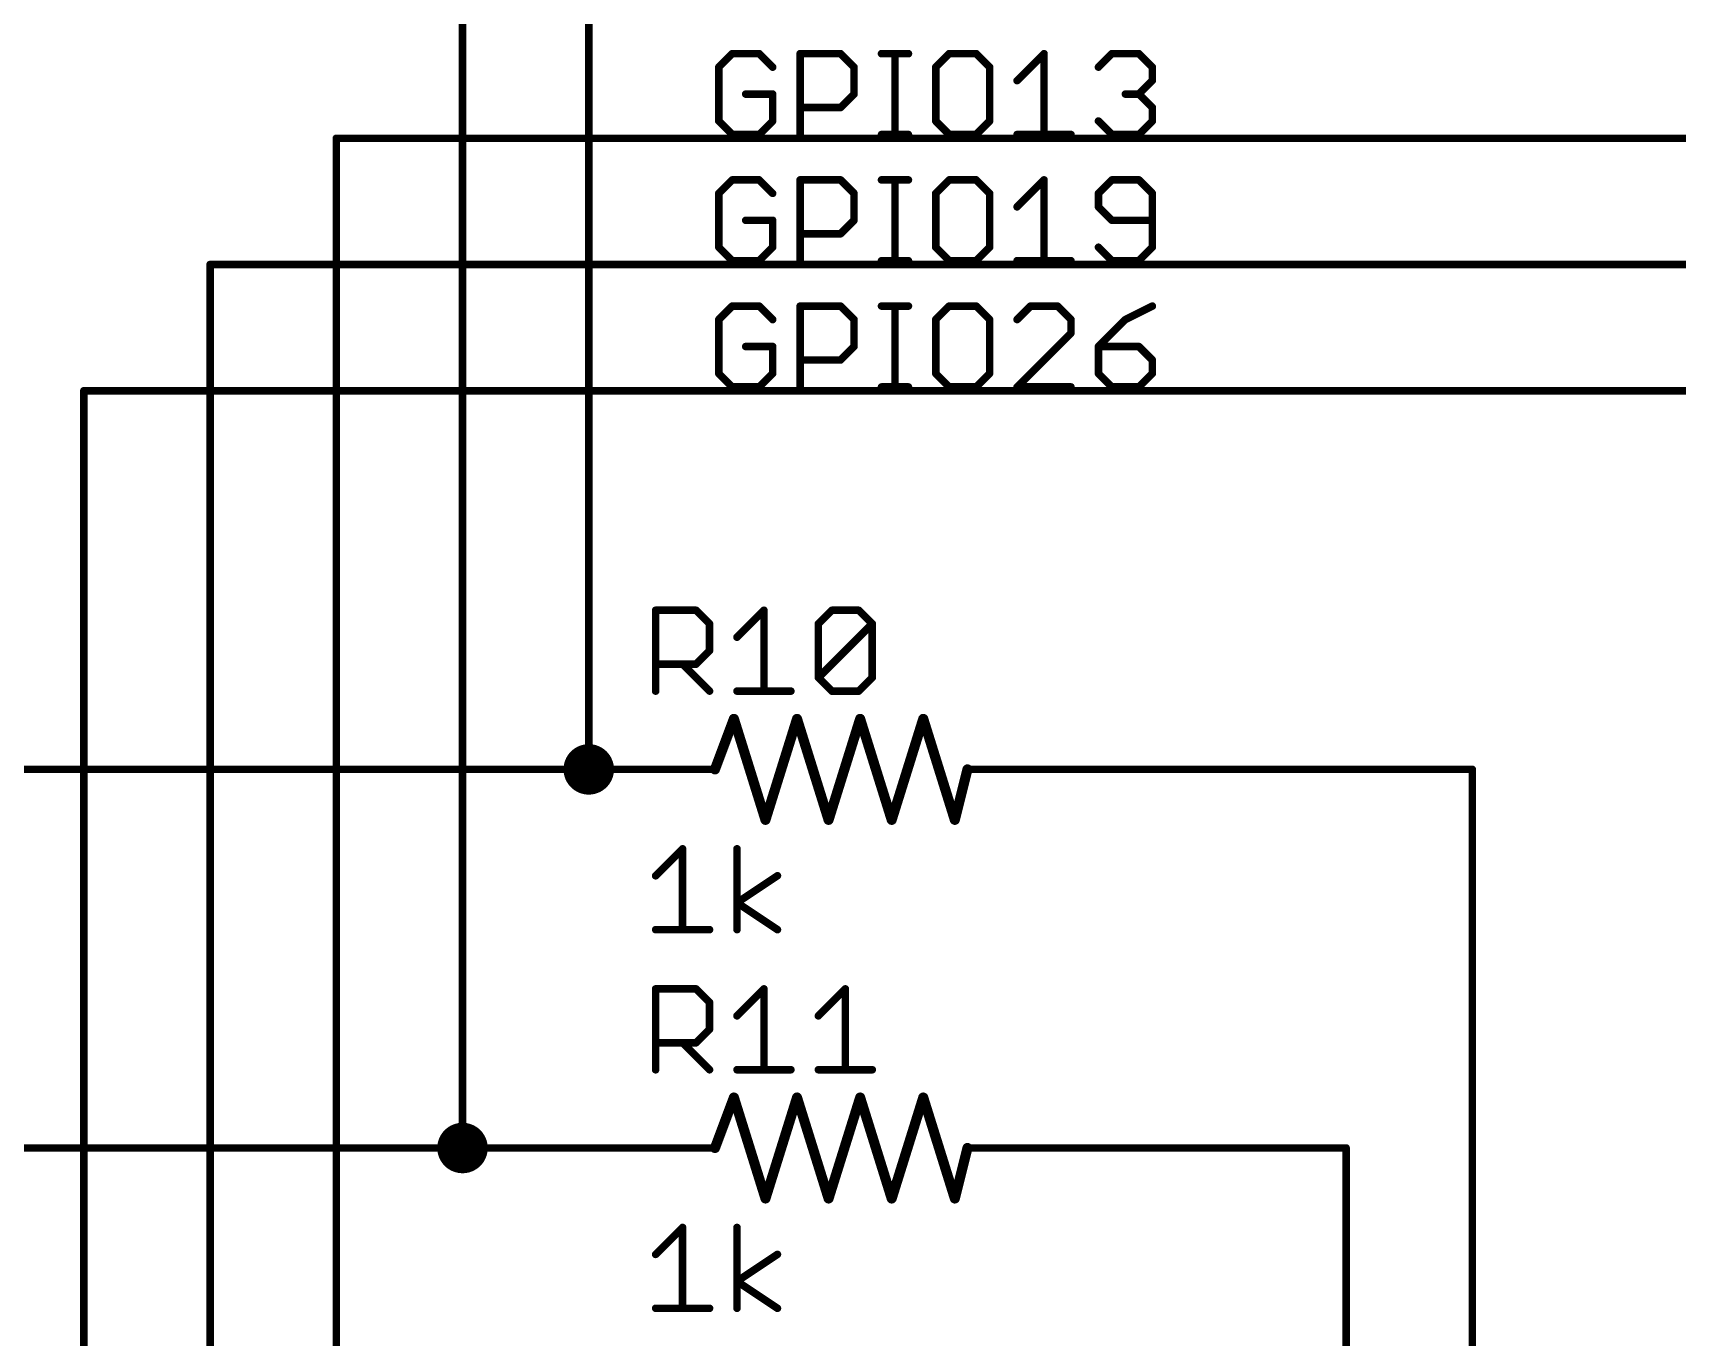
# Model space of a CAD drawing. Extents: x 6 to 173, y -6 to 152.
# Drawn here: x 24.37 to 57.46, y 19.05 to 45.3 of the extents above; entities that cross this region are included whole.
import ezdxf

# ---------------------------------------------------------------- set-up
doc = ezdxf.new("R2010")
doc.units = 0
for name, color, linetype in [('91', 94, 'CONTINUOUS'), ('94', 14, 'CONTINUOUS'), ('95', 251, 'CONTINUOUS'), ('96', 251, 'CONTINUOUS')]:
    doc.layers.add(name, color=color, linetype=linetype)

msp = doc.modelspace()

# ---------------------------------------------------------------- linework, layer by layer
at = {"layer": '91', "const_width": 0.1524}
for points in [[(35.56, 48.26), (35.56, 30.48)], [(33.02, 45.72), (33.02, 22.86)], [(88.9, 43.18), (30.48, 43.18)], [(30.48, 43.18), (30.48, 15.24)], [(91.44, 40.64), (27.94, 40.64)], [(27.94, 40.64), (27.94, 7.62)], [(93.98, 38.1), (25.4, 38.1)], [(25.4, 38.1), (25.4, 0)], [(35.56, 30.48), (20.32, 30.48)], [(45.72, 30.48), (53.34, 30.48)], [(53.34, 30.48), (53.34, 10.16)], [(22.86, 22.86), (33.02, 22.86)], [(33.02, 22.86), (35.56, 22.86)], [(45.72, 22.86), (50.8, 22.86)], [(50.8, 22.86), (50.8, 7.62)]]:
    msp.add_lwpolyline(points, dxfattribs=at)
at = {"layer": '91'}
for points, const_width in [([(30.48, 43.2181, 1), (30.48, 43.1419)], 0.0762), ([(30.5181, 43.18, 1), (30.4419, 43.18)], 0.0762), ([(27.94, 40.6781, 1), (27.94, 40.6019)], 0.0762), ([(27.9781, 40.64, 1), (27.9019, 40.64)], 0.0762), ([(25.4, 38.1381, 1), (25.4, 38.0619)], 0.0762), ([(25.4381, 38.1, 1), (25.3619, 38.1)], 0.0762), ([(35.56, 30.226, 1), (35.56, 30.734, 1), (35.56, 30.226)], 0.508), ([(35.5219, 30.48, 1), (35.5981, 30.48)], 0.0762), ([(35.56, 30.4419, 1), (35.56, 30.5181)], 0.0762), ([(45.72, 30.5181, 1), (45.72, 30.4419)], 0.0762), ([(53.3781, 30.48, 1), (53.3019, 30.48)], 0.0762), ([(53.34, 30.4419, 1), (53.34, 30.5181)], 0.0762), ([(33.02, 22.606, 1), (33.02, 23.114, 1), (33.02, 22.606)], 0.508), ([(33.02, 22.8981, 1), (33.02, 22.8219)], 0.0762), ([(32.9819, 22.86, 1), (33.0581, 22.86)], 0.0762), ([(33.02, 22.8219, 1), (33.02, 22.8981)], 0.0762), ([(35.56, 22.8219, 1), (35.56, 22.8981)], 0.0762), ([(45.72, 22.8981, 1), (45.72, 22.8219)], 0.0762), ([(50.8381, 22.86, 1), (50.7619, 22.86)], 0.0762), ([(50.8, 22.8219, 1), (50.8, 22.8981)], 0.0762)]:
    msp.add_lwpolyline(points, format="xyb", dxfattribs=dict(at, const_width=const_width))
at = {"layer": '94'}
for points, const_width in [([(38.1, 30.48), (38.481, 31.496)], 0.2032), ([(38.481, 31.496), (39.116, 29.464)], 0.2032), ([(39.116, 29.464), (39.751, 31.496)], 0.2032), ([(39.751, 31.496), (40.386, 29.464)], 0.2032), ([(40.386, 29.464), (41.021, 31.496)], 0.2032), ([(41.021, 31.496), (41.656, 29.464)], 0.2032), ([(41.656, 29.464), (42.291, 31.496)], 0.2032), ([(42.291, 31.496), (42.926, 29.464)], 0.2032), ([(35.56, 30.48), (38.1, 30.48)], 0.1524), ([(42.926, 29.464), (43.18, 30.48)], 0.2032), ([(45.72, 30.48), (43.18, 30.48)], 0.1524), ([(38.1, 22.86), (38.481, 23.876)], 0.2032), ([(38.481, 23.876), (39.116, 21.844)], 0.2032), ([(39.116, 21.844), (39.751, 23.876)], 0.2032), ([(39.751, 23.876), (40.386, 21.844)], 0.2032), ([(40.386, 21.844), (41.021, 23.876)], 0.2032), ([(41.021, 23.876), (41.656, 21.844)], 0.2032), ([(41.656, 21.844), (42.291, 23.876)], 0.2032), ([(42.291, 23.876), (42.926, 21.844)], 0.2032), ([(35.56, 22.86), (38.1, 22.86)], 0.1524), ([(42.926, 21.844), (43.18, 22.86)], 0.2032), ([(45.72, 22.86), (43.18, 22.86)], 0.1524)]:
    msp.add_lwpolyline(points, dxfattribs=dict(at, const_width=const_width))
for points, const_width in [([(38.5295, 31.5112, 1), (38.4325, 31.4808)], 0.1016), ([(38.5286, 31.4782, 1), (38.4334, 31.5138)], 0.1016), ([(39.7995, 31.5112, 1), (39.7025, 31.4808)], 0.1016), ([(39.7995, 31.4808, 1), (39.7025, 31.5112)], 0.1016), ([(41.0695, 31.5112, 1), (40.9725, 31.4808)], 0.1016), ([(41.0695, 31.4808, 1), (40.9725, 31.5112)], 0.1016), ([(42.3395, 31.5112, 1), (42.2425, 31.4808)], 0.1016), ([(42.3395, 31.4808, 1), (42.2425, 31.5112)], 0.1016), ([(35.56, 30.5181, 1), (35.56, 30.4419)], 0.0762), ([(38.0524, 30.4978, 1), (38.1476, 30.4622)], 0.1016), ([(38.1, 30.4419, 1), (38.1, 30.5181)], 0.0762), ([(43.2293, 30.4677, 1), (43.1307, 30.4923)], 0.1016), ([(43.18, 30.5181, 1), (43.18, 30.4419)], 0.0762), ([(45.72, 30.4419, 1), (45.72, 30.5181)], 0.0762), ([(39.0675, 29.4792, 1), (39.1645, 29.4488)], 0.1016), ([(39.0675, 29.4488, 1), (39.1645, 29.4792)], 0.1016), ([(40.3375, 29.4792, 1), (40.4345, 29.4488)], 0.1016), ([(40.3375, 29.4488, 1), (40.4345, 29.4792)], 0.1016), ([(41.6075, 29.4792, 1), (41.7045, 29.4488)], 0.1016), ([(41.6075, 29.4488, 1), (41.7045, 29.4792)], 0.1016), ([(42.8767, 29.4763, 1), (42.9753, 29.4517)], 0.1016), ([(42.8775, 29.4488, 1), (42.9745, 29.4792)], 0.1016), ([(38.5295, 23.8912, 1), (38.4325, 23.8608)], 0.1016), ([(38.5286, 23.8582, 1), (38.4334, 23.8938)], 0.1016), ([(39.7995, 23.8912, 1), (39.7025, 23.8608)], 0.1016), ([(39.7995, 23.8608, 1), (39.7025, 23.8912)], 0.1016), ([(41.0695, 23.8912, 1), (40.9725, 23.8608)], 0.1016), ([(41.0695, 23.8608, 1), (40.9725, 23.8912)], 0.1016), ([(42.3395, 23.8912, 1), (42.2425, 23.8608)], 0.1016), ([(42.3395, 23.8608, 1), (42.2425, 23.8912)], 0.1016), ([(35.56, 22.8981, 1), (35.56, 22.8219)], 0.0762), ([(38.0524, 22.8778, 1), (38.1476, 22.8422)], 0.1016), ([(38.1, 22.8219, 1), (38.1, 22.8981)], 0.0762), ([(43.2293, 22.8477, 1), (43.1307, 22.8723)], 0.1016), ([(43.18, 22.8981, 1), (43.18, 22.8219)], 0.0762), ([(45.72, 22.8219, 1), (45.72, 22.8981)], 0.0762), ([(39.0675, 21.8592, 1), (39.1645, 21.8288)], 0.1016), ([(39.0675, 21.8288, 1), (39.1645, 21.8592)], 0.1016), ([(40.3375, 21.8592, 1), (40.4345, 21.8288)], 0.1016), ([(40.3375, 21.8288, 1), (40.4345, 21.8592)], 0.1016), ([(41.6075, 21.8592, 1), (41.7045, 21.8288)], 0.1016), ([(41.6075, 21.8288, 1), (41.7045, 21.8592)], 0.1016), ([(42.8767, 21.8563, 1), (42.9753, 21.8317)], 0.1016), ([(42.8775, 21.8288, 1), (42.9745, 21.8592)], 0.1016)]:
    msp.add_lwpolyline(points, format="xyb", dxfattribs=dict(at, const_width=const_width))
at = {"layer": '95', "const_width": 0.1524}
for points in [[(38.4474, 44.8832), (38.1762, 44.612)], [(38.1762, 44.612), (38.1762, 43.5274)], [(38.9897, 44.8832), (38.4474, 44.8832)], [(39.2609, 44.612), (38.9897, 44.8832)], [(39.8134, 43.2562), (39.8134, 44.8832)], [(39.8134, 44.8832), (40.6269, 44.8832)], [(40.6269, 44.8832), (40.898, 44.612)], [(40.898, 44.612), (40.898, 44.0697)], [(41.4505, 44.8832), (41.9928, 44.8832)], [(41.7217, 43.2562), (41.7217, 44.8832)], [(42.8131, 44.8832), (42.5419, 44.612)], [(42.5419, 44.612), (42.5419, 43.5274)], [(43.3554, 44.8832), (42.8131, 44.8832)], [(43.6266, 44.612), (43.3554, 44.8832)], [(43.6266, 43.5274), (43.6266, 44.612)], [(44.1791, 44.3409), (44.7214, 44.8832)], [(44.7214, 44.8832), (44.7214, 43.2562)], [(45.8163, 44.612), (46.0874, 44.8832)], [(46.0874, 44.8832), (46.6298, 44.8832)], [(46.6298, 44.8832), (46.9009, 44.612)], [(46.9009, 44.612), (46.9009, 44.3409)], [(46.9009, 44.3409), (46.6298, 44.0697)], [(39.2609, 44.0697), (38.7185, 44.0697)], [(39.2609, 43.5274), (39.2609, 44.0697)], [(40.898, 44.0697), (40.6269, 43.7985)], [(46.6298, 44.0697), (46.3586, 44.0697)], [(46.6298, 44.0697), (46.9009, 43.7985)], [(40.6269, 43.7985), (39.8134, 43.7985)], [(46.9009, 43.7985), (46.9009, 43.5274)], [(38.1762, 43.5274), (38.4474, 43.2562)], [(38.9897, 43.2562), (39.2609, 43.5274)], [(42.5419, 43.5274), (42.8131, 43.2562)], [(43.3554, 43.2562), (43.6266, 43.5274)], [(46.0874, 43.2562), (45.8163, 43.5274)], [(46.9009, 43.5274), (46.6298, 43.2562)], [(38.4474, 43.2562), (38.9897, 43.2562)], [(41.4505, 43.2562), (41.9928, 43.2562)], [(42.8131, 43.2562), (43.3554, 43.2562)], [(44.1791, 43.2562), (45.2638, 43.2562)], [(46.6298, 43.2562), (46.0874, 43.2562)], [(38.4474, 42.3432), (38.1762, 42.072)], [(38.9897, 42.3432), (38.4474, 42.3432)], [(39.2609, 42.072), (38.9897, 42.3432)], [(39.8134, 40.7162), (39.8134, 42.3432)], [(39.8134, 42.3432), (40.6269, 42.3432)], [(40.6269, 42.3432), (40.898, 42.072)], [(41.4505, 42.3432), (41.9928, 42.3432)], [(41.7217, 40.7162), (41.7217, 42.3432)], [(42.8131, 42.3432), (42.5419, 42.072)], [(43.3554, 42.3432), (42.8131, 42.3432)], [(43.6266, 42.072), (43.3554, 42.3432)], [(44.1791, 41.8009), (44.7214, 42.3432)], [(44.7214, 42.3432), (44.7214, 40.7162)], [(46.0874, 42.3432), (45.8163, 42.072)], [(46.6298, 42.3432), (46.0874, 42.3432)], [(46.9009, 42.072), (46.6298, 42.3432)], [(38.1762, 42.072), (38.1762, 40.9874)], [(40.898, 42.072), (40.898, 41.5297)], [(42.5419, 42.072), (42.5419, 40.9874)], [(43.6266, 40.9874), (43.6266, 42.072)], [(45.8163, 42.072), (45.8163, 41.8009)], [(46.9009, 40.9874), (46.9009, 42.072)], [(45.8163, 41.8009), (46.0874, 41.5297)], [(39.2609, 41.5297), (38.7185, 41.5297)], [(39.2609, 40.9874), (39.2609, 41.5297)], [(40.898, 41.5297), (40.6269, 41.2585)], [(46.0874, 41.5297), (46.9009, 41.5297)], [(38.1762, 40.9874), (38.4474, 40.7162)], [(38.9897, 40.7162), (39.2609, 40.9874)], [(40.6269, 41.2585), (39.8134, 41.2585)], [(42.5419, 40.9874), (42.8131, 40.7162)], [(43.3554, 40.7162), (43.6266, 40.9874)], [(45.8163, 40.9874), (46.0874, 40.7162)], [(46.6298, 40.7162), (46.9009, 40.9874)], [(38.4474, 40.7162), (38.9897, 40.7162)], [(41.4505, 40.7162), (41.9928, 40.7162)], [(42.8131, 40.7162), (43.3554, 40.7162)], [(44.1791, 40.7162), (45.2638, 40.7162)], [(46.0874, 40.7162), (46.6298, 40.7162)], [(38.4474, 39.8032), (38.1762, 39.532)], [(38.9897, 39.8032), (38.4474, 39.8032)], [(39.2609, 39.532), (38.9897, 39.8032)], [(39.8134, 38.1762), (39.8134, 39.8032)], [(39.8134, 39.8032), (40.6269, 39.8032)], [(40.6269, 39.8032), (40.898, 39.532)], [(41.4505, 39.8032), (41.9928, 39.8032)], [(41.7217, 38.1762), (41.7217, 39.8032)], [(42.8131, 39.8032), (42.5419, 39.532)], [(43.3554, 39.8032), (42.8131, 39.8032)], [(43.6266, 39.532), (43.3554, 39.8032)], [(44.4503, 39.8032), (44.1791, 39.532)], [(44.9926, 39.8032), (44.4503, 39.8032)], [(45.2638, 39.532), (44.9926, 39.8032)], [(46.9009, 39.8032), (46.3586, 39.532)], [(38.1762, 39.532), (38.1762, 38.4474)], [(40.898, 39.532), (40.898, 38.9897)], [(42.5419, 39.532), (42.5419, 38.4474)], [(43.6266, 38.4474), (43.6266, 39.532)], [(45.2638, 39.2609), (45.2638, 39.532)], [(46.3586, 39.532), (45.8163, 38.9897)], [(39.2609, 38.9897), (38.7185, 38.9897)], [(39.2609, 38.4474), (39.2609, 38.9897)], [(40.898, 38.9897), (40.6269, 38.7185)], [(44.1791, 38.1762), (45.2638, 39.2609)], [(45.8163, 38.9897), (45.8163, 38.4474)], [(46.6298, 38.9897), (45.8163, 38.9897)], [(46.9009, 38.7185), (46.6298, 38.9897)], [(40.6269, 38.7185), (39.8134, 38.7185)], [(46.9009, 38.4474), (46.9009, 38.7185)], [(38.1762, 38.4474), (38.4474, 38.1762)], [(38.9897, 38.1762), (39.2609, 38.4474)], [(42.5419, 38.4474), (42.8131, 38.1762)], [(43.3554, 38.1762), (43.6266, 38.4474)], [(45.8163, 38.4474), (46.0874, 38.1762)], [(46.6298, 38.1762), (46.9009, 38.4474)], [(38.4474, 38.1762), (38.9897, 38.1762)], [(41.4505, 38.1762), (41.9928, 38.1762)], [(42.8131, 38.1762), (43.3554, 38.1762)], [(45.2638, 38.1762), (44.1791, 38.1762)], [(46.0874, 38.1762), (46.6298, 38.1762)], [(36.9062, 32.0548), (36.9062, 33.6818)], [(36.9062, 33.6818), (37.7197, 33.6818)], [(37.7197, 33.6818), (37.9909, 33.4106)], [(38.5434, 33.1395), (39.0857, 33.6818)], [(39.0857, 33.6818), (39.0857, 32.0548)], [(40.1805, 33.4106), (40.4517, 33.6818)], [(40.4517, 33.6818), (40.994, 33.6818)], [(40.994, 33.6818), (41.2652, 33.4106)], [(37.9909, 33.4106), (37.9909, 32.8683)], [(40.1805, 32.326), (40.1805, 33.4106)], [(40.1805, 32.326), (41.2652, 33.4106)], [(41.2652, 33.4106), (41.2652, 32.326)], [(37.9909, 32.8683), (37.7197, 32.5971)], [(37.7197, 32.5971), (36.9062, 32.5971)], [(37.4485, 32.5971), (37.9909, 32.0548)], [(38.5434, 32.0548), (39.628, 32.0548)], [(40.4517, 32.0548), (40.1805, 32.326)], [(40.994, 32.0548), (40.4517, 32.0548)], [(41.2652, 32.326), (40.994, 32.0548)], [(36.9062, 24.4348), (36.9062, 26.0618)], [(36.9062, 26.0618), (37.7197, 26.0618)], [(37.7197, 26.0618), (37.9909, 25.7906)], [(38.5434, 25.5195), (39.0857, 26.0618)], [(39.0857, 26.0618), (39.0857, 24.4348)], [(40.1805, 25.5195), (40.7228, 26.0618)], [(40.7228, 26.0618), (40.7228, 24.4348)], [(37.9909, 25.7906), (37.9909, 25.2483)], [(37.9909, 25.2483), (37.7197, 24.9771)], [(37.7197, 24.9771), (36.9062, 24.9771)], [(37.4485, 24.9771), (37.9909, 24.4348)], [(38.5434, 24.4348), (39.628, 24.4348)], [(40.1805, 24.4348), (41.2652, 24.4348)]]:
    msp.add_lwpolyline(points, dxfattribs=at)
at = {"layer": '95', "const_width": 0.0762}
for points in [[(38.2143, 44.612, 1), (38.1381, 44.612)], [(38.1493, 44.639, 1), (38.2031, 44.5851)], [(38.4474, 44.9213, 1), (38.4474, 44.8451)], [(38.4743, 44.8562, 1), (38.4204, 44.9101)], [(39.0166, 44.9101, 1), (38.9628, 44.8562)], [(38.9897, 44.8451, 1), (38.9897, 44.9213)], [(39.2339, 44.5851, 1), (39.2878, 44.639)], [(39.8515, 44.8832, 1), (39.7753, 44.8832)], [(39.8134, 44.9213, 1), (39.8134, 44.8451)], [(40.6538, 44.9101, 1), (40.5999, 44.8562)], [(40.6269, 44.8451, 1), (40.6269, 44.9213)], [(40.9361, 44.612, 1), (40.8599, 44.612)], [(40.8711, 44.5851, 1), (40.925, 44.639)], [(41.4505, 44.9213, 1), (41.4505, 44.8451)], [(41.7598, 44.8832, 1), (41.6836, 44.8832)], [(41.9928, 44.8451, 1), (41.9928, 44.9213)], [(42.58, 44.612, 1), (42.5038, 44.612)], [(42.515, 44.639, 1), (42.5689, 44.5851)], [(42.8131, 44.9213, 1), (42.8131, 44.8451)], [(42.8401, 44.8562, 1), (42.7862, 44.9101)], [(43.3824, 44.9101, 1), (43.3285, 44.8562)], [(43.3554, 44.8451, 1), (43.3554, 44.9213)], [(43.6647, 44.612, 1), (43.5885, 44.612)], [(43.5997, 44.5851, 1), (43.6535, 44.639)], [(44.7595, 44.8832, 1), (44.6833, 44.8832)], [(44.7484, 44.8562, 1), (44.6945, 44.9101)], [(45.7893, 44.639, 1), (45.8432, 44.5851)], [(46.0874, 44.9213, 1), (46.0874, 44.8451)], [(46.1144, 44.8562, 1), (46.0605, 44.9101)], [(46.6567, 44.9101, 1), (46.6028, 44.8562)], [(46.6298, 44.8451, 1), (46.6298, 44.9213)], [(46.939, 44.612, 1), (46.8628, 44.612)], [(46.874, 44.5851, 1), (46.9279, 44.639)], [(44.1522, 44.3678, 1), (44.206, 44.3139)], [(46.8628, 44.3409, 1), (46.939, 44.3409)], [(46.9279, 44.3139, 1), (46.874, 44.3678)], [(38.7185, 44.1078, 1), (38.7185, 44.0316)], [(39.299, 44.0697, 1), (39.2228, 44.0697)], [(39.2609, 44.0316, 1), (39.2609, 44.1078)], [(40.8599, 44.0697, 1), (40.9361, 44.0697)], [(40.925, 44.0428, 1), (40.8711, 44.0966)], [(46.3586, 44.1078, 1), (46.3586, 44.0316)], [(46.6567, 44.0966, 1), (46.6028, 44.0428)], [(46.6028, 44.0966, 1), (46.6567, 44.0428)], [(46.6298, 44.0316, 1), (46.6298, 44.1078)], [(39.8134, 43.8366, 1), (39.8134, 43.7604)], [(40.5999, 43.8255, 1), (40.6538, 43.7716)], [(40.6269, 43.7604, 1), (40.6269, 43.8366)], [(46.939, 43.7985, 1), (46.8628, 43.7985)], [(46.874, 43.7716, 1), (46.9279, 43.8255)], [(38.2031, 43.5543, 1), (38.1493, 43.5004)], [(38.1381, 43.5274, 1), (38.2143, 43.5274)], [(39.2228, 43.5274, 1), (39.299, 43.5274)], [(39.2878, 43.5004, 1), (39.2339, 43.5543)], [(42.5689, 43.5543, 1), (42.515, 43.5004)], [(42.5038, 43.5274, 1), (42.58, 43.5274)], [(43.5885, 43.5274, 1), (43.6647, 43.5274)], [(43.6535, 43.5004, 1), (43.5997, 43.5543)], [(45.8432, 43.5543, 1), (45.7893, 43.5004)], [(46.8628, 43.5274, 1), (46.939, 43.5274)], [(46.9279, 43.5004, 1), (46.874, 43.5543)], [(38.4474, 43.2943, 1), (38.4474, 43.2181)], [(38.4204, 43.2293, 1), (38.4743, 43.2831)], [(38.9628, 43.2831, 1), (39.0166, 43.2293)], [(38.9897, 43.2181, 1), (38.9897, 43.2943)], [(39.7753, 43.2562, 1), (39.8515, 43.2562)], [(41.4505, 43.2943, 1), (41.4505, 43.2181)], [(41.6836, 43.2562, 1), (41.7598, 43.2562)], [(41.9928, 43.2181, 1), (41.9928, 43.2943)], [(42.8131, 43.2943, 1), (42.8131, 43.2181)], [(42.7862, 43.2293, 1), (42.8401, 43.2831)], [(43.3285, 43.2831, 1), (43.3824, 43.2293)], [(43.3554, 43.2181, 1), (43.3554, 43.2943)], [(44.1791, 43.2943, 1), (44.1791, 43.2181)], [(44.6833, 43.2562, 1), (44.7595, 43.2562)], [(45.2638, 43.2181, 1), (45.2638, 43.2943)], [(46.0874, 43.2943, 1), (46.0874, 43.2181)], [(46.0605, 43.2293, 1), (46.1144, 43.2831)], [(46.6028, 43.2831, 1), (46.6567, 43.2293)], [(46.6298, 43.2181, 1), (46.6298, 43.2943)], [(38.4474, 42.3813, 1), (38.4474, 42.3051)], [(38.4743, 42.3162, 1), (38.4204, 42.3701)], [(39.0166, 42.3701, 1), (38.9628, 42.3162)], [(38.9897, 42.3051, 1), (38.9897, 42.3813)], [(39.8515, 42.3432, 1), (39.7753, 42.3432)], [(39.8134, 42.3813, 1), (39.8134, 42.3051)], [(40.6538, 42.3701, 1), (40.5999, 42.3162)], [(40.6269, 42.3051, 1), (40.6269, 42.3813)], [(41.4505, 42.3813, 1), (41.4505, 42.3051)], [(41.7598, 42.3432, 1), (41.6836, 42.3432)], [(41.9928, 42.3051, 1), (41.9928, 42.3813)], [(42.8131, 42.3813, 1), (42.8131, 42.3051)], [(42.8401, 42.3162, 1), (42.7862, 42.3701)], [(43.3824, 42.3701, 1), (43.3285, 42.3162)], [(43.3554, 42.3051, 1), (43.3554, 42.3813)], [(44.7595, 42.3432, 1), (44.6833, 42.3432)], [(44.7484, 42.3162, 1), (44.6945, 42.3701)], [(46.0874, 42.3813, 1), (46.0874, 42.3051)], [(46.1144, 42.3162, 1), (46.0605, 42.3701)], [(46.6567, 42.3701, 1), (46.6028, 42.3162)], [(46.6298, 42.3051, 1), (46.6298, 42.3813)], [(38.2143, 42.072, 1), (38.1381, 42.072)], [(38.1493, 42.099, 1), (38.2031, 42.0451)], [(39.2339, 42.0451, 1), (39.2878, 42.099)], [(40.9361, 42.072, 1), (40.8599, 42.072)], [(40.8711, 42.0451, 1), (40.925, 42.099)], [(42.58, 42.072, 1), (42.5038, 42.072)], [(42.515, 42.099, 1), (42.5689, 42.0451)], [(43.6647, 42.072, 1), (43.5885, 42.072)], [(43.5997, 42.0451, 1), (43.6535, 42.099)], [(45.7893, 42.099, 1), (45.8432, 42.0451)], [(45.8544, 42.072, 1), (45.7782, 42.072)], [(46.939, 42.072, 1), (46.8628, 42.072)], [(46.874, 42.0451, 1), (46.9279, 42.099)], [(44.1522, 41.8278, 1), (44.206, 41.7739)], [(45.8432, 41.8278, 1), (45.7893, 41.7739)], [(45.7782, 41.8009, 1), (45.8544, 41.8009)], [(38.7185, 41.5678, 1), (38.7185, 41.4916)], [(39.299, 41.5297, 1), (39.2228, 41.5297)], [(39.2609, 41.4916, 1), (39.2609, 41.5678)], [(40.8599, 41.5297, 1), (40.9361, 41.5297)], [(40.925, 41.5028, 1), (40.8711, 41.5566)], [(46.0874, 41.5678, 1), (46.0874, 41.4916)], [(46.0605, 41.5028, 1), (46.1144, 41.5566)], [(46.9009, 41.4916, 1), (46.9009, 41.5678)], [(38.2031, 41.0143, 1), (38.1493, 40.9604)], [(39.2878, 40.9604, 1), (39.2339, 41.0143)], [(39.8134, 41.2966, 1), (39.8134, 41.2204)], [(40.5999, 41.2855, 1), (40.6538, 41.2316)], [(40.6269, 41.2204, 1), (40.6269, 41.2966)], [(42.5689, 41.0143, 1), (42.515, 40.9604)], [(43.6535, 40.9604, 1), (43.5997, 41.0143)], [(45.8432, 41.0143, 1), (45.7893, 40.9604)], [(46.9279, 40.9604, 1), (46.874, 41.0143)], [(38.1381, 40.9874, 1), (38.2143, 40.9874)], [(38.4474, 40.7543, 1), (38.4474, 40.6781)], [(38.4204, 40.6893, 1), (38.4743, 40.7431)], [(38.9628, 40.7431, 1), (39.0166, 40.6893)], [(38.9897, 40.6781, 1), (38.9897, 40.7543)], [(39.2228, 40.9874, 1), (39.299, 40.9874)], [(39.7753, 40.7162, 1), (39.8515, 40.7162)], [(41.4505, 40.7543, 1), (41.4505, 40.6781)], [(41.6836, 40.7162, 1), (41.7598, 40.7162)], [(41.9928, 40.6781, 1), (41.9928, 40.7543)], [(42.5038, 40.9874, 1), (42.58, 40.9874)], [(42.8131, 40.7543, 1), (42.8131, 40.6781)], [(42.7862, 40.6893, 1), (42.8401, 40.7431)], [(43.3285, 40.7431, 1), (43.3824, 40.6893)], [(43.3554, 40.6781, 1), (43.3554, 40.7543)], [(43.5885, 40.9874, 1), (43.6647, 40.9874)], [(44.1791, 40.7543, 1), (44.1791, 40.6781)], [(44.6833, 40.7162, 1), (44.7595, 40.7162)], [(45.2638, 40.6781, 1), (45.2638, 40.7543)], [(46.0874, 40.7543, 1), (46.0874, 40.6781)], [(46.0605, 40.6893, 1), (46.1144, 40.7431)], [(46.6028, 40.7431, 1), (46.6567, 40.6893)], [(46.6298, 40.6781, 1), (46.6298, 40.7543)], [(46.8628, 40.9874, 1), (46.939, 40.9874)], [(38.4474, 39.8413, 1), (38.4474, 39.7651)], [(38.4743, 39.7762, 1), (38.4204, 39.8301)], [(39.0166, 39.8301, 1), (38.9628, 39.7762)], [(38.9897, 39.7651, 1), (38.9897, 39.8413)], [(39.8515, 39.8032, 1), (39.7753, 39.8032)], [(39.8134, 39.8413, 1), (39.8134, 39.7651)], [(40.6538, 39.8301, 1), (40.5999, 39.7762)], [(40.6269, 39.7651, 1), (40.6269, 39.8413)], [(41.4505, 39.8413, 1), (41.4505, 39.7651)], [(41.7598, 39.8032, 1), (41.6836, 39.8032)], [(41.9928, 39.7651, 1), (41.9928, 39.8413)], [(42.8131, 39.8413, 1), (42.8131, 39.7651)], [(42.8401, 39.7762, 1), (42.7862, 39.8301)], [(43.3824, 39.8301, 1), (43.3285, 39.7762)], [(43.3554, 39.7651, 1), (43.3554, 39.8413)], [(44.4503, 39.8413, 1), (44.4503, 39.7651)], [(44.4772, 39.7762, 1), (44.4233, 39.8301)], [(45.0195, 39.8301, 1), (44.9657, 39.7762)], [(44.9926, 39.7651, 1), (44.9926, 39.8413)], [(46.918, 39.7691, 1), (46.8839, 39.8373)], [(38.2143, 39.532, 1), (38.1381, 39.532)], [(38.1493, 39.559, 1), (38.2031, 39.5051)], [(39.2339, 39.5051, 1), (39.2878, 39.559)], [(40.9361, 39.532, 1), (40.8599, 39.532)], [(40.8711, 39.5051, 1), (40.925, 39.559)], [(42.58, 39.532, 1), (42.5038, 39.532)], [(42.515, 39.559, 1), (42.5689, 39.5051)], [(43.6647, 39.532, 1), (43.5885, 39.532)], [(43.5997, 39.5051, 1), (43.6535, 39.559)], [(44.1522, 39.559, 1), (44.206, 39.5051)], [(45.3019, 39.532, 1), (45.2257, 39.532)], [(45.2368, 39.5051, 1), (45.2907, 39.559)], [(46.3416, 39.5661, 1), (46.3756, 39.4979)], [(46.3855, 39.5051, 1), (46.3316, 39.559)], [(38.7185, 39.0278, 1), (38.7185, 38.9516)], [(39.299, 38.9897, 1), (39.2228, 38.9897)], [(39.2609, 38.9516, 1), (39.2609, 39.0278)], [(40.925, 38.9628, 1), (40.8711, 39.0166)], [(45.2257, 39.2609, 1), (45.3019, 39.2609)], [(45.2907, 39.2339, 1), (45.2368, 39.2878)], [(45.8544, 38.9897, 1), (45.7782, 38.9897)], [(45.8163, 39.0278, 1), (45.8163, 38.9516)], [(45.7893, 39.0166, 1), (45.8432, 38.9628)], [(46.6567, 39.0166, 1), (46.6028, 38.9628)], [(46.6298, 38.9516, 1), (46.6298, 39.0278)], [(39.8134, 38.7566, 1), (39.8134, 38.6804)], [(40.5999, 38.7455, 1), (40.6538, 38.6916)], [(40.6269, 38.6804, 1), (40.6269, 38.7566)], [(40.8599, 38.9897, 1), (40.9361, 38.9897)], [(46.939, 38.7185, 1), (46.8628, 38.7185)], [(46.874, 38.6916, 1), (46.9279, 38.7455)], [(38.2031, 38.4743, 1), (38.1493, 38.4204)], [(38.1381, 38.4474, 1), (38.2143, 38.4474)], [(39.2228, 38.4474, 1), (39.299, 38.4474)], [(39.2878, 38.4204, 1), (39.2339, 38.4743)], [(42.5689, 38.4743, 1), (42.515, 38.4204)], [(42.5038, 38.4474, 1), (42.58, 38.4474)], [(43.5885, 38.4474, 1), (43.6647, 38.4474)], [(43.6535, 38.4204, 1), (43.5997, 38.4743)], [(45.8432, 38.4743, 1), (45.7893, 38.4204)], [(45.7782, 38.4474, 1), (45.8544, 38.4474)], [(46.8628, 38.4474, 1), (46.939, 38.4474)], [(46.9279, 38.4204, 1), (46.874, 38.4743)], [(38.4474, 38.2143, 1), (38.4474, 38.1381)], [(38.4204, 38.1493, 1), (38.4743, 38.2031)], [(38.9628, 38.2031, 1), (39.0166, 38.1493)], [(38.9897, 38.1381, 1), (38.9897, 38.2143)], [(39.7753, 38.1762, 1), (39.8515, 38.1762)], [(41.4505, 38.2143, 1), (41.4505, 38.1381)], [(41.6836, 38.1762, 1), (41.7598, 38.1762)], [(41.9928, 38.1381, 1), (41.9928, 38.2143)], [(42.8131, 38.2143, 1), (42.8131, 38.1381)], [(42.7862, 38.1493, 1), (42.8401, 38.2031)], [(43.3285, 38.2031, 1), (43.3824, 38.1493)], [(43.3554, 38.1381, 1), (43.3554, 38.2143)], [(44.1791, 38.2143, 1), (44.1791, 38.1381)], [(44.1522, 38.2031, 1), (44.206, 38.1493)], [(45.2638, 38.1381, 1), (45.2638, 38.2143)], [(46.0874, 38.2143, 1), (46.0874, 38.1381)], [(46.0605, 38.1493, 1), (46.1144, 38.2031)], [(46.6028, 38.2031, 1), (46.6567, 38.1493)], [(46.6298, 38.1381, 1), (46.6298, 38.2143)], [(36.9443, 33.6818, 1), (36.8681, 33.6818)], [(36.9062, 33.7199, 1), (36.9062, 33.6437)], [(37.7466, 33.7087, 1), (37.6928, 33.6548)], [(37.7197, 33.6437, 1), (37.7197, 33.7199)], [(39.1238, 33.6818, 1), (39.0476, 33.6818)], [(39.1126, 33.6548, 1), (39.0587, 33.7087)], [(40.4517, 33.7199, 1), (40.4517, 33.6437)], [(40.4786, 33.6548, 1), (40.4247, 33.7087)], [(41.0209, 33.7087, 1), (40.9671, 33.6548)], [(40.994, 33.6437, 1), (40.994, 33.7199)], [(38.029, 33.4106, 1), (37.9528, 33.4106)], [(37.9639, 33.3837, 1), (38.0178, 33.4376)], [(40.2186, 33.4106, 1), (40.1424, 33.4106)], [(40.1536, 33.4376, 1), (40.2075, 33.3837)], [(41.3033, 33.4106, 1), (41.2271, 33.4106)], [(41.2921, 33.3837, 1), (41.2382, 33.4376)], [(41.2382, 33.3837, 1), (41.2921, 33.4376)], [(38.5164, 33.1664, 1), (38.5703, 33.1125)], [(37.9528, 32.8683, 1), (38.029, 32.8683)], [(38.0178, 32.8414, 1), (37.9639, 32.8952)], [(36.9062, 32.6352, 1), (36.9062, 32.559)], [(37.4755, 32.6241, 1), (37.4216, 32.5702)], [(37.6928, 32.6241, 1), (37.7466, 32.5702)], [(37.7197, 32.559, 1), (37.7197, 32.6352)], [(37.9639, 32.0279, 1), (38.0178, 32.0817)], [(38.5434, 32.0929, 1), (38.5434, 32.0167)], [(39.628, 32.0167, 1), (39.628, 32.0929)], [(40.2075, 32.3529, 1), (40.1536, 32.299)], [(40.1536, 32.3529, 1), (40.2075, 32.299)], [(40.1424, 32.326, 1), (40.2186, 32.326)], [(40.4517, 32.0929, 1), (40.4517, 32.0167)], [(40.4247, 32.0279, 1), (40.4786, 32.0817)], [(40.9671, 32.0817, 1), (41.0209, 32.0279)], [(40.994, 32.0167, 1), (40.994, 32.0929)], [(41.2271, 32.326, 1), (41.3033, 32.326)], [(41.2921, 32.299, 1), (41.2382, 32.3529)], [(36.8681, 32.0548, 1), (36.9443, 32.0548)], [(39.0476, 32.0548, 1), (39.1238, 32.0548)], [(36.9443, 26.0618, 1), (36.8681, 26.0618)], [(36.9062, 26.0999, 1), (36.9062, 26.0237)], [(37.7197, 26.0237, 1), (37.7197, 26.0999)], [(39.1238, 26.0618, 1), (39.0476, 26.0618)], [(40.7609, 26.0618, 1), (40.6847, 26.0618)], [(37.7466, 26.0887, 1), (37.6928, 26.0348)], [(38.029, 25.7906, 1), (37.9528, 25.7906)], [(37.9639, 25.7637, 1), (38.0178, 25.8176)], [(39.1126, 26.0348, 1), (39.0587, 26.0887)], [(40.7498, 26.0348, 1), (40.6959, 26.0887)], [(38.5164, 25.5464, 1), (38.5703, 25.4925)], [(40.1536, 25.5464, 1), (40.2075, 25.4925)], [(37.9528, 25.2483, 1), (38.029, 25.2483)], [(38.0178, 25.2214, 1), (37.9639, 25.2752)], [(36.9062, 25.0152, 1), (36.9062, 24.939)], [(37.4755, 25.0041, 1), (37.4216, 24.9502)], [(37.6928, 25.0041, 1), (37.7466, 24.9502)], [(37.7197, 24.939, 1), (37.7197, 25.0152)], [(37.9639, 24.4079, 1), (38.0178, 24.4617)], [(38.5434, 24.4729, 1), (38.5434, 24.3967)], [(39.628, 24.3967, 1), (39.628, 24.4729)], [(40.1805, 24.4729, 1), (40.1805, 24.3967)], [(41.2652, 24.3967, 1), (41.2652, 24.4729)], [(36.8681, 24.4348, 1), (36.9443, 24.4348)], [(39.0476, 24.4348, 1), (39.1238, 24.4348)], [(40.6847, 24.4348, 1), (40.7609, 24.4348)]]:
    msp.add_lwpolyline(points, format="xyb", dxfattribs=at)
at = {"layer": '96', "const_width": 0.1524}
for points in [[(36.9062, 28.3389), (37.4485, 28.8812)], [(37.4485, 28.8812), (37.4485, 27.2542)], [(38.5434, 27.2542), (38.5434, 28.8812)], [(38.5434, 27.7965), (39.3569, 28.3389)], [(39.3569, 27.2542), (38.5434, 27.7965)], [(36.9062, 27.2542), (37.9909, 27.2542)], [(36.9062, 20.7189), (37.4485, 21.2612)], [(37.4485, 21.2612), (37.4485, 19.6342)], [(38.5434, 19.6342), (38.5434, 21.2612)], [(38.5434, 20.1765), (39.3569, 20.7189)], [(39.3569, 19.6342), (38.5434, 20.1765)], [(36.9062, 19.6342), (37.9909, 19.6342)]]:
    msp.add_lwpolyline(points, dxfattribs=at)
at = {"layer": '96', "const_width": 0.0762}
for points in [[(37.4866, 28.8812, 1), (37.4104, 28.8812)], [(37.4755, 28.8542, 1), (37.4216, 28.9081)], [(38.5815, 28.8812, 1), (38.5053, 28.8812)], [(36.8793, 28.3658, 1), (36.9331, 28.3119)], [(39.378, 28.3072, 1), (39.3357, 28.3706)], [(38.5645, 27.8282, 1), (38.5222, 27.7648)], [(38.5222, 27.8282, 1), (38.5645, 27.7648)], [(36.9062, 27.2923, 1), (36.9062, 27.2161)], [(37.4104, 27.2542, 1), (37.4866, 27.2542)], [(37.9909, 27.2161, 1), (37.9909, 27.2923)], [(38.5053, 27.2542, 1), (38.5815, 27.2542)], [(39.3357, 27.2225, 1), (39.378, 27.2859)], [(37.4866, 21.2612, 1), (37.4104, 21.2612)], [(37.4755, 21.2342, 1), (37.4216, 21.2881)], [(38.5815, 21.2612, 1), (38.5053, 21.2612)], [(36.8793, 20.7458, 1), (36.9331, 20.6919)], [(39.378, 20.6872, 1), (39.3357, 20.7506)], [(38.5645, 20.2082, 1), (38.5222, 20.1448)], [(38.5222, 20.2082, 1), (38.5645, 20.1448)], [(36.9062, 19.6723, 1), (36.9062, 19.5961)], [(37.4104, 19.6342, 1), (37.4866, 19.6342)], [(37.9909, 19.5961, 1), (37.9909, 19.6723)], [(38.5053, 19.6342, 1), (38.5815, 19.6342)], [(39.3357, 19.6025, 1), (39.378, 19.6659)]]:
    msp.add_lwpolyline(points, format="xyb", dxfattribs=at)

doc.saveas('drawing.dxf')
